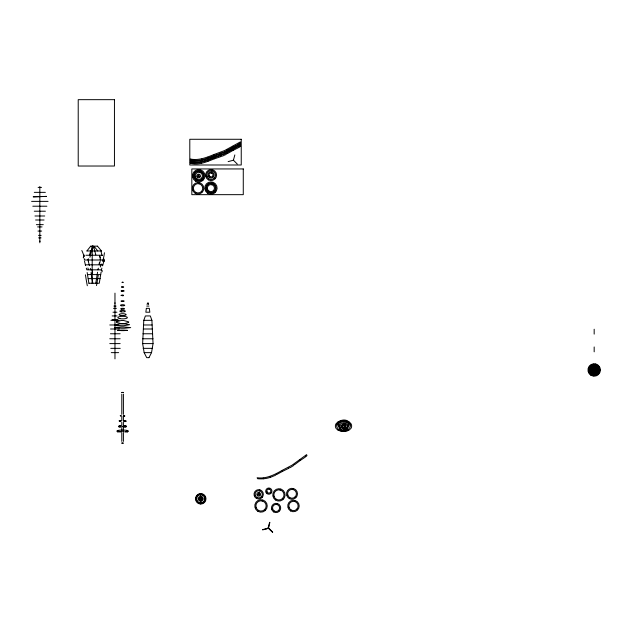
<?xml version="1.0" encoding="UTF-8"?>
<svg xmlns="http://www.w3.org/2000/svg" width="632" height="632" viewBox="0 0 632 632"><rect width="100%" height="100%" fill="white"/><g stroke="black" fill="none" stroke-linecap="round" stroke-linejoin="round"><path stroke-width="0.95" d="M148.962 357.657L151.538 352.632L153.047 343.603L151.909 320.337L150.313 315.937L145.384 315.937L143.78 320.337L142.642 343.603L144.151 352.632L146.719 357.657L148.939 357.657M121.755 431.356L121.818 431.972L121.929 431.356M122.008 426.624L122.126 426.474M92.272 246.148L92.098 283.262M197.8 175.972L198.969 174.527L198.78 175.222L199.823 176.849L197.2 176.612L197.824 176.178M257.903 494.319L259.057 492.936M120.27 415.785L120.712 416.053M120.736 415.824L120.886 415.603M101.096 272.171L99.264 283.262L88.962 283.262M101.262 270.701L101.863 268.079M97.549 272.226L95.78 283.262M100.156 261.221L99.327 264.832M103.853 261.229L102.582 265.835M147.106 304.585L147.493 303.076L148.109 303.076M233.445 160.101L234.835 154.927M199.823 170.766L200.012 170.055L200.075 170.822M199.507 172.339L199.72 171.541L199.759 172.394M199.009 183.73L199.199 183.027L199.262 183.794M211.301 172.955L211.491 172.236L211.554 173.002M211.973 170.759L212.162 170.055L212.226 170.822M211.562 184.655L211.752 183.952L211.815 184.718M211.997 183.067L212.194 182.34L212.249 183.13M259.357 490.795L259.799 490.156M259.073 492.873L259.697 495.338M259.61 490.859L259.823 490.069M262.098 500.892L262.288 500.188L262.351 500.955M269.098 489.105L269.287 488.386L269.358 489.152M269.627 522.316L268.094 528.044L272.534 532.31M269.88 522.388L268.41 528.368L262.683 529.9M280 489.911L280.442 489.271M280.252 489.974L280.45 489.255M276.745 504.478L276.935 503.775L276.998 504.541M292.893 489.484L293.082 488.781L293.145 489.547M294.425 501.421L294.615 500.71L294.678 501.476M595.462 364.158L593.843 370.076L594.364 370.273L594.404 369.712L593.843 369.878L598.386 374.183M595.715 364.23L594.238 370.226L592.887 370.589M89.444 255.249L90.668 250.967L94.2 246.67A9.48 9.211 6.6 0 1 94.737 246.164L97.273 246.148M97.889 269.832L98.355 268.189M120.854 420.596L119.037 420.825L119.677 421.536M120.854 421.339C119.148 422.002 119.029 420.288 120.736 420.849M120.91 425.81C118.042 425.067 117.718 427.627 120.759 426.979M120.91 426.663L118.903 426.79L119.29 426.055M87.951 259.997L88.338 258.725M84.664 258.725L84.222 259.997L104.122 259.997M120.293 415.69L120.902 415.493M127.403 431.861C132.91 429.444 112.275 429.483 117.789 431.861M124.551 415.595L124.812 415.99L124.03 415.477M117.678 431.459L120.68 431.514M86.892 250.967L90.668 246.219M261.917 497.187L261.221 496.855M264.658 509.574L265.345 509.898M265.171 510.087L264.84 509.392M283.231 498.83L282.536 498.498M297.451 509.597L296.771 509.281M123.919 420.865L126.274 421.165L124.062 420.588M124.125 426.134C126.882 425.368 126.748 427.422 123.951 426.655M127.609 430.716L126.471 430.708M124.125 426.979C127.609 427.643 127.111 425.052 123.951 425.81M337.757 422.129L336.003 423.811A4.274 4.274 0 0 0 336.185 428.551L338.002 430.147M122.102 282.251L123.098 282.251M123.098 282.346L122.102 282.346M345.981 429.065C356.488 418.779 330.82 418.297 340.885 428.978M263.441 478.779C262.936 477.097 263.481 479.103 264.302 478.701A27.184 27.184 0 0 0 270.283 477.35L270.22 476.583L270.528 477.271A40.788 40.788 0 0 0 273.98 475.849C275.536 475.849 276.769 473.51 276.761 474.482L282.551 471.353L282.251 470.69L282.781 471.235L288.666 468.328C287.931 467.68 290.388 468.075 291.423 466.827A30.004 30.004 0 0 0 292.15 466.384C293.572 466.053 294.717 463.596 294.741 464.575L300.089 460.578L299.821 459.875L300.342 460.396L303.471 458.319A41.048 41.048 0 0 0 305.841 456.612C304.577 455.885 308.124 456.652 306.583 454.621L292.031 465.199L283.8 469.513A75.69 75.69 0 0 0 282.251 470.303C274.644 474.711 266.238 479.056 257.137 477.745L257.579 478.716A37.091 37.091 0 0 0 263.441 478.795M207.928 157.992L207.786 157.273L208.244 157.874L214.374 155.504L214.161 154.8L214.619 155.409L220.829 153.268C220.173 152.525 222.559 153.236 223.744 152.122A30.004 30.004 0 0 0 224.526 151.775C225.98 151.617 227.425 149.334 227.323 150.298L233.176 146.987L232.955 146.276L233.405 146.869L236.771 145.194A41.048 41.048 0 0 0 239.338 143.796C238.169 142.895 241.59 144.143 240.326 141.916L224.558 150.582L215.852 153.829A75.69 75.69 0 0 0 214.208 154.421C206.68 157.494 198.574 160.773 190.295 159.011L190.564 160.03L192.033 160.244A32.461 32.461 0 0 0 194.49 160.473C194.198 158.735 194.482 160.797 195.351 160.496A27.184 27.184 0 0 0 201.458 159.912L201.49 159.138L201.711 159.857A40.788 40.788 0 0 0 205.313 158.885L207.399 158.182M207.928 161.342L207.786 160.615L208.244 161.223L214.374 158.845L214.161 158.15L214.619 158.758L220.829 156.61C220.173 155.867 222.559 156.586 223.744 155.472A30.004 30.004 0 0 0 224.526 155.117C225.98 154.966 227.425 152.683 227.323 153.647L233.176 150.329L232.955 149.626L233.405 150.211L236.771 148.544A41.048 41.048 0 0 0 239.338 147.145C238.169 146.245 241.59 147.493 240.326 145.265L224.558 153.924L215.852 157.178A75.69 75.69 0 0 0 214.208 157.771C206.68 160.836 198.582 164.123 190.295 162.361L190.564 163.38L192.033 163.593A32.461 32.461 0 0 0 194.49 163.814C194.198 162.084 194.482 164.146 195.351 163.846A27.184 27.184 0 0 0 201.458 163.261L201.49 162.487L201.711 163.206A40.788 40.788 0 0 0 205.313 162.234L207.399 161.531M207.667 159.864L207.786 159.043L208.244 159.651L214.374 157.273L214.161 156.578L214.619 157.186L220.829 155.037C220.173 154.295 222.559 155.014 223.744 153.9A30.004 30.004 0 0 0 224.526 153.544C225.98 153.394 227.425 151.111 227.323 152.075L233.176 148.757L232.955 148.054L233.405 148.639L236.771 146.972A41.048 41.048 0 0 0 239.338 145.573C238.169 144.673 241.59 145.921 240.326 143.693L224.558 152.352L215.852 155.606A75.69 75.69 0 0 0 214.208 156.199C206.68 159.272 198.574 162.543 190.295 160.789L190.564 161.808L192.033 162.021A32.461 32.461 0 0 0 194.49 162.242C194.198 160.512 194.482 162.566 195.351 162.274A27.184 27.184 0 0 0 201.458 161.689L201.49 160.915L201.711 161.634A40.788 40.788 0 0 0 205.313 160.662L207.193 160.03M345.341 429.831C360.564 418.273 326.744 417.618 341.509 429.76M124.567 415.579L124.093 415.619M228.136 161.626L233.319 160.236M193.763 177.134L193.139 177.576L193.842 177.387M195.367 176.786L194.648 177.252L195.446 177.039M209.066 175.491L208.442 175.925L209.153 175.736M206.814 176.233L206.19 176.668L206.893 176.478M193.542 189.505L192.918 189.948L193.621 189.758M206.008 189.371L205.361 189.813L206.087 189.616M207.478 189.055L206.846 189.489L207.549 189.3M588.424 371.521L590.012 371.095M590.13 371.063L592.555 370.415M592.824 370.344L594.357 369.791L598.567 374.002M588.495 371.766L592.619 370.66M266.87 491.641L266.277 492.067M266.238 492.075L266.949 491.886M255.296 495.496L254.499 495.709L255.217 495.251M257.927 494.524C256.379 495.219 259.325 494.69 259.744 495.385M274.012 496.215L273.293 496.404L274.083 496.46M287.734 494.959L287.102 495.393L287.805 495.204M256.039 507.267L255.423 507.701M255.407 507.701L256.11 507.52M272.653 508.879L272.021 509.313L272.732 509.123M288.966 507.188L288.334 507.63L289.037 507.441M262.612 529.648L268.529 527.933L272.716 532.12M124.093 416.085L124.646 416.038L124.03 415.943M125.523 421.536L124.062 421.331M123.919 421.599L125.42 421.544M124.773 431.972L127.23 431.877M39.761 196.615L33.172 196.821L46.515 196.41L40.361 196.591M90.724 246.148L93.907 246.14M38.117 187.412L41.538 187.404M34.302 192.357L45.354 192.357M31.6 201.379L48.064 201.379M32.801 206.214L46.863 206.214M34.262 211.214L45.401 211.214M34.958 215.994L44.706 215.994M35.597 219.999L44.066 219.999M36.38 224.652L43.276 224.652M37.612 226.912L42.052 226.912M37.983 231.067L41.68 231.067M38.513 235.381L41.151 235.381M38.584 237.877L41.072 237.877M39.468 241.242L40.195 241.242M86.995 250.967L101.294 250.967M85.928 255.249L102.479 255.249M85.383 264.832L102.716 264.832M101.373 269.832L86.821 269.832L86.315 268.189M87.587 274.604L100.725 274.604M88.235 278.617L100.148 278.617M114.7 303.076L115.229 303.076M113.871 306.093L116.059 306.093M146.75 306.093L148.939 306.093M113.491 308.337L116.438 308.337M112.986 312.216L116.944 312.216M112.164 315.937L117.086 315.937M112.077 319.658L117.852 319.658M110.916 320.337L119.021 320.337M143.788 320.337L151.893 320.337M109.786 324.982L118.255 324.982M143.606 324.982L152.083 324.982M110.513 328.995L119.424 328.995M143.385 328.995L152.304 328.995M110.442 333.767L120.127 333.767M142.998 333.767L152.683 333.767M109.77 338.768L120.159 338.768M142.642 338.768L153.039 338.768M109.778 343.603L120.151 343.603M142.658 343.603L153.031 343.603M110.79 348.351L120.23 348.351M143.124 348.351L152.565 348.351M111.287 352.632L118.642 352.632M144.167 352.632L151.522 352.632M120.886 431.98L117.694 431.853M125.01 431.522L127.862 431.696L127.474 431.364M120.759 426.126L119.409 426.063M120.736 421.591L119.614 421.528M118.729 430.708L117.418 430.605M349.03 421.978L350.863 423.558A4.266 4.266 0 0 1 351.005 428.306L349.275 429.997A11.068 11.068 0 0 1 338.057 430.044M348.951 422.058C344.535 416.836 332.306 422.453 338.073 428.852C341.564 433.307 349.678 429.721 346.233 424.309C343.295 419.964 337.828 425.889 340.798 429.349C344.661 434.152 354.37 426.711 348.951 422.058A11.068 11.068 0 0 0 337.788 422.2M233.492 160.283L237.284 164.067M212.636 176.202L213.158 176.731L212.463 176.399M214.39 178.026L214.904 178.54L214.208 178.208M201.545 178.208L202.129 178.793L201.371 178.398M202.564 179.259L203.085 179.772L202.39 179.449M214.714 191.464L215.251 191.994L214.54 191.654M213.584 190.453L214.098 190.975L213.403 190.643M201.529 191.409L202.043 191.923L201.347 191.599M295.302 496.752L295.823 497.266L295.128 496.934M296.953 509.092L297.467 509.613M282.717 498.308L283.247 498.846M270.433 492.36L270.962 492.881L270.267 492.549M278.759 510.277L279.281 510.798L278.586 510.466M261.395 496.665L261.98 497.25M97.763 250.967L93.978 246.14M101.444 250.967L98.474 247.341A13.414 13.169 -34.9 0 0 97.32 246.093M89.46 265.63L88.259 261.221M100.433 259.997L100.022 258.725M103.759 258.725L104.162 259.997M85.573 265.637L84.506 261.214M90.329 268.41L90.716 269.832M148.196 303.076L148.583 304.585M92.841 283.262L91.047 272.526M88.883 283.262L87.161 272.526M123.445 431.356L123.343 431.98L123.272 431.356M594.175 329.233L594.175 334.115M594.175 346.968L594.175 351.827M200.739 493.584A5.214 5.214 0 0 1 205.953 498.798A5.214 5.214 0 0 1 200.739 504.012A5.198 5.198 0 0 1 195.541 498.774A5.198 5.198 0 0 1 200.739 493.576L200.739 498.435M200.739 499.138L200.739 503.996M123.406 394.115L123.406 414.387M123.406 416.014L123.406 420.738M123.406 422.35L123.406 425.763M123.406 427.524L123.406 431.032M123.406 432.778L123.406 441.405M121.794 394.115L121.794 414.387M121.794 416.014L121.794 420.738M121.794 422.35L121.794 425.763M121.794 427.524L121.794 431.032M121.794 432.778L121.794 441.405M114.969 293.145L114.969 358.873M39.832 186.495L39.832 242.791M269.951 529.355A2.03 2.03 0 0 1 269.777 529.553M266.467 528.881A2.03 2.03 0 0 1 266.38 528.636M268.616 526.101A2.03 2.03 0 0 1 268.869 526.156M598.97 371.877A5.151 5.151 0 0 1 598.749 372.343M596.545 374.555A5.151 5.151 0 0 1 593.709 375.108M589.861 372.801A5.151 5.151 0 0 1 589.221 371.395M589.221 368.559A5.151 5.151 0 0 1 589.861 367.16M591.355 365.667A5.151 5.151 0 0 1 593.235 364.909M595.115 364.909A5.151 5.151 0 0 1 595.589 365.02M597.422 365.975A5.151 5.151 0 0 1 597.817 366.331M598.749 367.611A5.151 5.151 0 0 1 598.97 368.085M590.027 372.122A4.669 4.669 0 0 1 589.585 370.826M592.958 374.223A4.416 4.416 0 0 1 590.651 367.31A4.416 4.416 0 0 1 597.935 367.658A4.416 4.416 0 0 1 594.981 374.326M87.888 267.976A20.603 2.915 73.3 0 1 88.377 269.564M92.248 269.864A27.848 8.635 81.6 0 1 92.612 273.119M100.338 266.996A21.243 6.762 -74.6 0 1 101.357 264.018M104.422 260.352A37.391 8.24 -78.7 0 1 104.098 261.632M88.472 260.866A37.296 7.655 78.5 0 1 88.18 259.689M89.91 257.311A23.645 0.6 -72.2 0 1 90.313 256.063M99.903 256.663A23.305 2.22 71.4 0 1 100.401 258.148M101.025 251.536A31.845 6.296 76.4 0 1 102.068 255.47M102.076 271.831A29.214 6.312 -82.3 0 1 102.226 270.551M98.213 275.37A27.705 1.367 -81.8 0 1 96.499 285.601M104.438 252.753A22.167 2.891 -72.5 0 1 102.732 261.427M87.319 285.743A29.04 2.512 82.5 0 1 85.446 274.809M99.082 264.121A37.209 1.454 -76.8 0 1 99.453 262.478M83.274 257.319A37.217 0.474 76.9 0 1 83.448 258.053M81.82 250.525A21.488 1.627 74.3 0 1 84.206 256.592M95.819 254.815A32.248 5.554 73.4 0 1 93.607 246.203M100.196 257.738A23.582 1.003 72.9 0 1 99.461 255.352M92.375 245.856A31.703 8.003 -74.7 0 1 90.471 254.957M84.19 255.044A23.613 2.386 -71.7 0 1 83.495 257.121M205.242 500.228A4.724 4.724 0 0 1 200.739 503.522A4.724 4.724 0 0 1 196.023 498.774A4.724 4.724 0 0 1 200.739 494.05A4.724 4.724 0 0 1 205.337 497.7M341.588 429.649A4.25 4.25 0 0 1 340.206 423.195A4.25 4.25 0 0 1 346.81 423.179A4.25 4.25 0 0 1 345.451 429.642M348.603 429.381A8.034 8.034 0 0 1 345.388 430.961M341.659 430.953A8.034 8.034 0 0 1 338.476 429.381M123.074 426.513L123.114 426.971L123.074 426.474M341.288 426.6C346.486 438.26 347.197 415.429 341.288 426.6M341.659 426.474C345.862 435.946 346.699 417.42 341.659 426.474M342.188 426.071C344.969 433.149 346.052 419.332 342.188 426.071M343.121 425.059C344.1 426.395 343.84 423.638 343.129 425.012M593.401 369.91C594.783 372.683 595.439 367.445 593.401 369.91M146.355 308.337L145.842 312.216L149.824 312.216L149.334 308.337L146.371 308.337M121.502 287.007L123.698 287.031L121.51 286.983M121.131 295.381C124.504 296.85 124.243 294.03 121.162 295.326M121.802 392.44L123.406 392.456L121.802 392.44M115.624 324.611L117.165 325.346L121.328 325.709A16.069 5.435 0 0 0 123.872 325.709L129.6 324.698L123.872 323.695A16.069 5.435 0 0 0 121.328 323.695L115.624 324.611M114.526 327.55L121.123 328.221A32.224 10.072 0 0 0 124.828 328.206L130.706 327.605L124.077 326.989A32.224 10.072 0 0 0 120.372 327.005L114.526 327.55M121.81 443.087L123.398 443.119L121.826 443.072M117.75 330.346L121.257 330.607A18.367 3.626 0 0 0 123.943 330.607L127.474 330.37L123.943 330.125A18.367 3.626 0 0 0 121.257 330.125L117.75 330.346M116.707 321.68L116.572 321.83A3.239 1.185 0 0 0 116.572 322.423L121.486 323.726A8.39 3.081 0 0 0 124.283 323.695L128.628 322.423A3.239 1.185 0 0 0 128.628 321.83L123.714 320.527A8.39 3.081 0 0 0 120.91 320.566L116.707 321.68M342.892 424.522L342.836 424.562A1.311 1.311 0 0 0 342.852 426.845A1.311 1.311 0 0 0 344.827 425.715A1.311 1.311 0 0 0 342.86 424.57M114.447 99.666L78.218 99.666L78.218 166.026L114.447 166.026L114.447 99.666M241.242 139.277L189.798 139.277L189.798 164.992L241.242 164.992L241.242 139.277M243.273 168.941L191.828 168.941L191.828 194.664L243.273 194.664L243.273 168.941M289.258 498.569A5.491 5.491 0 0 0 297.49 493.813A5.491 5.491 0 0 0 289.258 489.057A5.491 5.491 0 0 0 289.258 498.569M289.796 497.637A4.416 4.416 0 0 0 296.416 493.813A4.416 4.416 0 0 0 289.796 489.99A4.416 4.416 0 0 0 289.796 497.637M290.602 510.956A5.735 5.735 0 0 0 299.213 505.987A5.735 5.735 0 0 0 290.602 501.018A5.735 5.735 0 0 0 290.602 510.956M291.139 510.024A4.669 4.669 0 0 0 298.138 505.987A4.669 4.669 0 0 0 291.139 501.942A4.669 4.669 0 0 0 291.139 510.024M273.767 511.959A4.614 4.614 0 0 0 280.695 507.962A4.614 4.614 0 0 0 273.767 503.965A4.614 4.614 0 0 0 273.767 511.959M274.304 511.035A3.547 3.547 0 0 0 279.62 507.962A3.547 3.547 0 0 0 274.304 504.889A3.547 3.547 0 0 0 274.304 511.035M257.903 511.328A6.225 6.225 0 0 0 267.241 505.932A6.225 6.225 0 0 0 257.903 500.544A6.225 6.225 0 0 0 257.903 511.328M258.441 510.395A5.151 5.151 0 0 0 266.167 505.932A5.151 5.151 0 0 0 258.441 501.468A5.151 5.151 0 0 0 258.441 510.395M275.386 499.936A6.17 6.17 0 0 0 285.079 495.449A6.17 6.17 0 0 0 276.342 489.294A6.17 6.17 0 0 0 275.386 499.936M276.389 499.312A5.096 5.096 0 0 0 284.029 494.896A5.096 5.096 0 0 0 276.389 490.479A5.096 5.096 0 0 0 276.389 499.312M267.044 493.655A3.105 3.105 0 0 0 271.918 491.396A3.105 3.105 0 0 0 267.526 488.299A3.105 3.105 0 0 0 267.044 493.655M267.81 492.873A2.03 2.03 0 0 0 270.859 491.119A2.03 2.03 0 0 0 267.81 489.358A2.03 2.03 0 0 0 267.81 492.873M256.355 498.356A4.661 4.661 0 0 0 263.339 494.319A4.661 4.661 0 0 0 256.355 490.282A4.661 4.661 0 0 0 256.355 498.356M256.892 497.423A3.587 3.587 0 0 0 262.272 494.319A3.587 3.587 0 0 0 256.892 491.214A3.587 3.587 0 0 0 256.892 497.423M257.619 495.836A1.849 1.849 0 0 0 260.526 494.485A1.849 1.849 0 0 0 257.903 492.644A1.849 1.849 0 0 0 257.619 495.836M195.628 181.194A6.225 6.225 0 0 0 204.973 175.799A6.225 6.225 0 0 0 195.628 170.411A6.225 6.225 0 0 0 195.628 181.194M196.505 179.899A4.661 4.661 0 0 0 203.496 175.862A4.661 4.661 0 0 0 196.505 171.825A4.661 4.661 0 0 0 196.505 179.899M208.339 179.844A5.491 5.491 0 0 0 216.578 175.088A5.491 5.491 0 0 0 208.339 170.332A5.491 5.491 0 0 0 208.339 179.844M209.247 177.497A3.105 3.105 0 0 0 214.122 175.246A3.105 3.105 0 0 0 209.729 172.149A3.105 3.105 0 0 0 209.247 177.497M195.185 193.266A5.735 5.735 0 0 0 203.788 188.297A5.735 5.735 0 0 0 195.185 183.327A5.735 5.735 0 0 0 195.185 193.266M197.516 177.489A1.849 1.849 0 0 0 200.423 176.138A1.849 1.849 0 0 0 197.8 174.298A1.849 1.849 0 0 0 197.516 177.489M207.383 193.092A6.17 6.17 0 0 0 217.076 188.605A6.17 6.17 0 0 0 208.339 182.451A6.17 6.17 0 0 0 207.383 193.092M208.592 192.136A4.614 4.614 0 0 0 215.512 188.139A4.614 4.614 0 0 0 208.592 184.141A4.614 4.614 0 0 0 208.592 192.136M196.165 180.262A5.151 5.151 0 0 0 203.899 175.799A5.151 5.151 0 0 0 196.165 171.335A5.151 5.151 0 0 0 196.165 180.262M197.042 178.967A3.587 3.587 0 0 0 202.422 175.862A3.587 3.587 0 0 0 197.042 172.757A3.587 3.587 0 0 0 197.042 178.967M208.718 178.816A4.416 4.416 0 0 0 215.496 175.269A4.416 4.416 0 0 0 209.034 171.177A4.416 4.416 0 0 0 208.718 178.816M210.014 176.723A2.03 2.03 0 0 0 213.063 174.961A2.03 2.03 0 0 0 210.014 173.208A2.03 2.03 0 0 0 210.014 176.723M195.722 192.341A4.669 4.669 0 0 0 202.714 188.297A4.669 4.669 0 0 0 195.722 184.26A4.669 4.669 0 0 0 195.722 192.341M208.386 192.468A5.096 5.096 0 0 0 216.033 188.052A5.096 5.096 0 0 0 208.386 183.636A5.096 5.096 0 0 0 208.386 192.468M209.002 191.133A3.547 3.547 0 0 0 214.438 188.281A3.547 3.547 0 0 0 209.255 185.002A3.547 3.547 0 0 0 209.002 191.133M591.062 375.368A6.225 6.225 0 0 0 600.4 369.981A6.225 6.225 0 0 0 591.062 364.585A6.225 6.225 0 0 0 591.062 375.368M591.307 374.95A5.735 5.735 0 0 0 599.91 369.981A5.735 5.735 0 0 0 591.307 365.012A5.735 5.735 0 0 0 591.307 374.95M591.433 374.729A5.491 5.491 0 0 0 599.665 369.981A5.491 5.491 0 0 0 591.433 365.225A5.491 5.491 0 0 0 591.433 374.729M592.389 372.517A3.105 3.105 0 0 0 597.264 370.257A3.105 3.105 0 0 0 592.871 367.16A3.105 3.105 0 0 0 592.389 372.517M593.006 371.64A2.03 2.03 0 0 0 596.197 370.162A2.03 2.03 0 0 0 593.322 368.132A2.03 2.03 0 0 0 593.006 371.64M593.108 371.49A1.849 1.849 0 0 0 596.016 370.147A1.849 1.849 0 0 0 593.401 368.298A1.849 1.849 0 0 0 593.108 371.49M591.868 373.978A4.614 4.614 0 0 0 598.788 369.981A4.614 4.614 0 0 0 591.868 365.983A4.614 4.614 0 0 0 591.868 373.978M592.405 373.046A3.547 3.547 0 0 0 597.722 369.981A3.547 3.547 0 0 0 592.405 366.908A3.547 3.547 0 0 0 592.405 373.046M121.731 301.464A1.556 0.411 0 0 0 124.149 301.148A1.556 0.411 0 0 0 121.921 300.745A1.556 0.411 0 0 0 121.731 301.464M121.534 305.77A2.133 0.569 0 0 0 124.733 305.28A2.133 0.569 0 0 0 121.534 304.79A2.133 0.569 0 0 0 121.534 305.77M119.898 318.662A4.811 1.28 0 0 0 127.403 317.691A4.811 1.28 0 0 0 120.499 316.45A4.811 1.28 0 0 0 119.898 318.662M121.225 311.829A2.749 0.727 0 0 0 125.349 311.197A2.749 0.727 0 0 0 121.225 310.565A2.749 0.727 0 0 0 121.225 311.829M120.815 315.455A3.571 0.948 0 0 0 126.171 314.641A3.571 0.948 0 0 0 120.815 313.82A3.571 0.948 0 0 0 120.815 315.455M121.518 309.253A1.928 0.514 0 0 0 124.52 308.866A1.928 0.514 0 0 0 121.755 308.369A1.928 0.514 0 0 0 121.518 309.253M121.834 291.305A1.533 0.411 0 0 0 124.133 290.949A1.533 0.411 0 0 0 121.834 290.594A1.533 0.411 0 0 0 121.834 291.305M200.147 499.738A1.122 1.122 0 0 0 201.861 498.83A1.122 1.122 0 0 0 200.21 497.795A1.122 1.122 0 0 0 200.147 499.738M196.275 498.774A4.471 4.471 0 0 0 200.739 503.246A4.471 4.471 0 0 0 205.203 498.798A4.471 4.471 0 0 0 200.739 494.327A4.471 4.471 0 0 0 196.275 498.774M196.678 498.782A4.061 4.061 0 0 0 200.739 502.843A4.061 4.061 0 0 0 204.8 498.798A4.061 4.061 0 0 0 200.739 494.73A4.061 4.061 0 0 0 196.678 498.782M198.274 498.782A2.465 2.465 0 0 0 200.739 501.247A2.465 2.465 0 0 0 203.204 498.79A2.465 2.465 0 0 0 200.739 496.325A2.465 2.465 0 0 0 198.274 498.782M199.949 500.054A1.493 1.493 0 0 0 202.224 498.846A1.493 1.493 0 0 0 200.044 497.471A1.493 1.493 0 0 0 199.949 500.054"/></g></svg>
